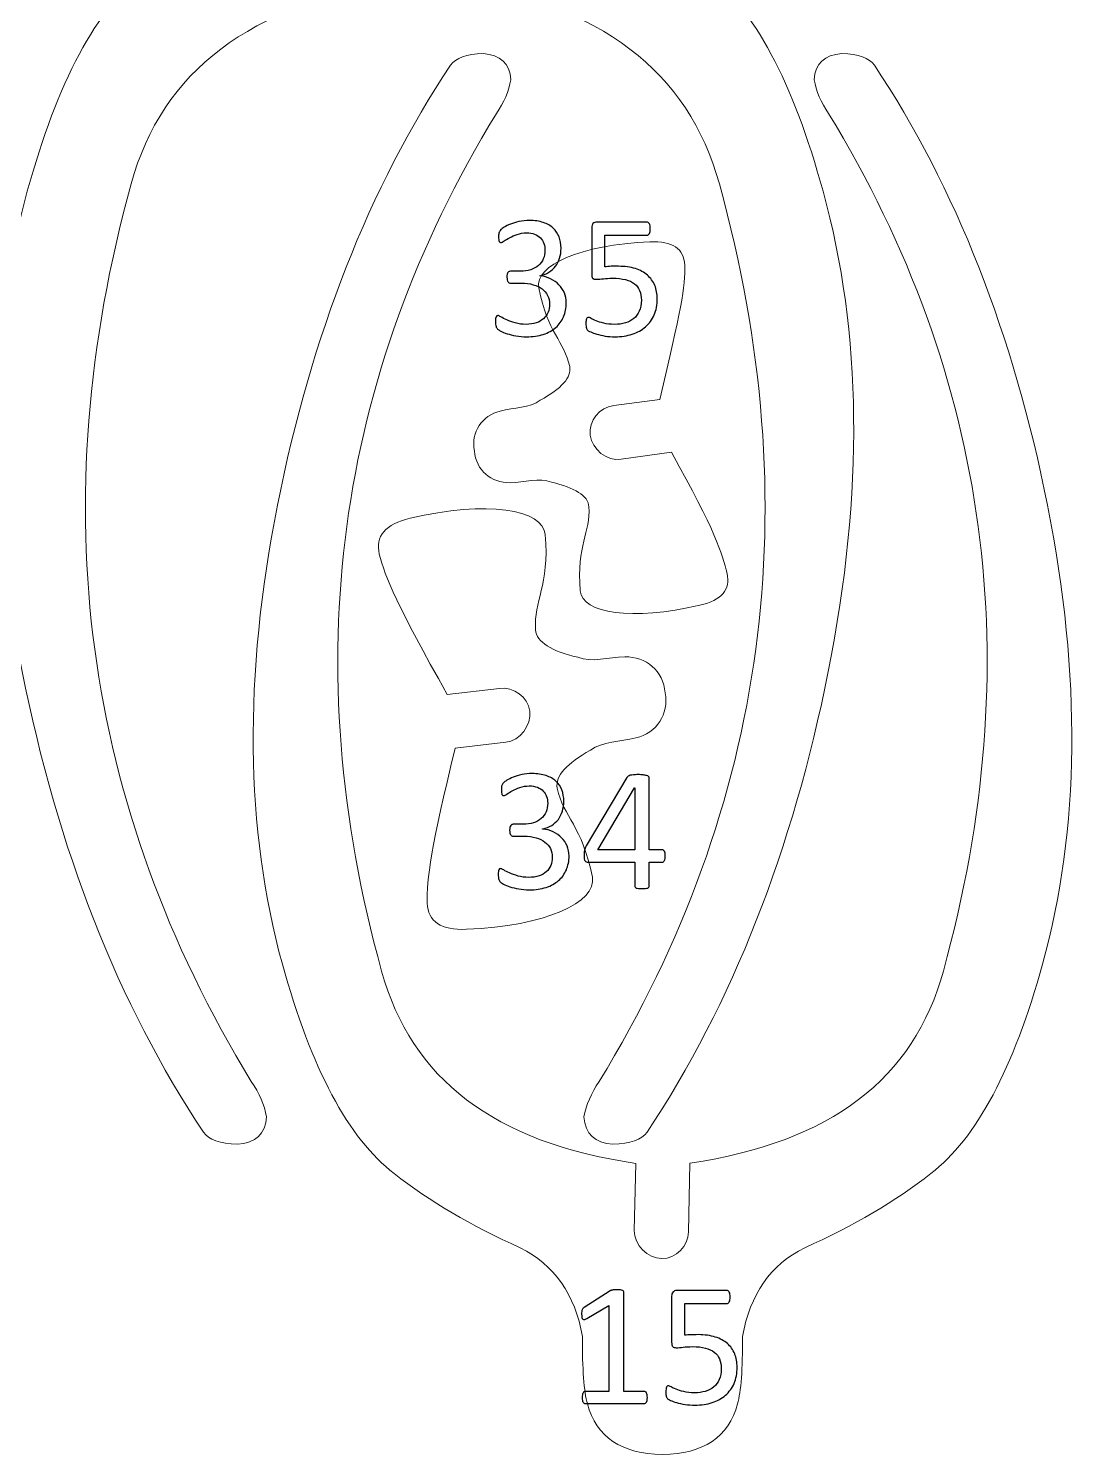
# Model space of a CAD drawing. Header units: inches. Extents: x -2.74 to 3.04, y -4.95 to 0.91.
# Drawn here: x 0.945 to 1.926, y -4.946 to -3.617 of the extents above; entities that cross this region are included whole.
import ezdxf

# ---------------------------------------------------------------- set-up
doc = ezdxf.new("R2010")
doc.units = ezdxf.units.IN
doc.header["$MEASUREMENT"] = 0
doc.layers.add('Layer 1', color=7, linetype='Continuous')

msp = doc.modelspace()

# ---------------------------------------------------------------- linework, layer by layer
at = {"layer": 'Layer 1', "color": 1, "lineweight": 9}
for points, knots in [([(1.1078, -4.6459), (1.0283, -4.526), (0.972, -4.3828), (0.9388, -4.2162), (0.9388, -4.2162), (0.9057, -4.0496), (0.9073, -3.9003), (0.9436, -3.7685), (0.9436, -3.7685), (0.9717, -3.6666), (1.0081, -3.5985), (1.0528, -3.564)], [0, 0, 0, 0, 0.333333, 0.333333, 0.333333, 0.333333, 0.666667, 0.666667, 0.666667, 0.666667, 1, 1, 1, 1]), ([(1.2897, -3.5739), (1.1513, -3.5942), (1.0694, -3.6566), (1.0404, -3.7617), (1.0404, -3.7617), (0.9578, -4.0613), (0.9951, -4.3403), (1.1524, -4.5987)], [0, 0, 0, 0, 0.5, 0.5, 0.5, 0.5, 1, 1, 1, 1]), ([(1.3403, -3.5737), (1.4783, -3.5941), (1.5598, -3.6568), (1.5888, -3.7617), (1.5888, -3.7617), (1.6714, -4.0613), (1.634, -4.3403), (1.4768, -4.5987)], [0, 0, 0, 0, 0.5, 0.5, 0.5, 0.5, 1, 1, 1, 1]), ([(1.5214, -4.6459), (1.6009, -4.526), (1.6572, -4.3828), (1.6904, -4.2162), (1.6904, -4.2162), (1.7235, -4.0496), (1.7219, -3.9003), (1.6855, -3.7685), (1.6855, -3.7685), (1.6575, -3.6666), (1.6211, -3.5985), (1.5764, -3.564)], [0, 0, 0, 0, 0.333333, 0.333333, 0.333333, 0.333333, 0.666667, 0.666667, 0.666667, 0.666667, 1, 1, 1, 1]), ([(1.3382, -3.651), (1.343, -3.6444), (1.3531, -3.6408), (1.3686, -3.6402), (1.3686, -3.6402), (1.3848, -3.6414), (1.3934, -3.6495), (1.3944, -3.6646), (1.3944, -3.6646), (1.3925, -3.6752), (1.388, -3.6857), (1.3809, -3.6961)], [0, 0, 0, 0, 0.333333, 0.333333, 0.333333, 0.333333, 0.666667, 0.666667, 0.666667, 0.666667, 1, 1, 1, 1]), ([(1.7334, -3.651), (1.7286, -3.6444), (1.7185, -3.6408), (1.703, -3.6402), (1.703, -3.6402), (1.6868, -3.6414), (1.6782, -3.6495), (1.6772, -3.6646), (1.6772, -3.6646), (1.6791, -3.6752), (1.6836, -3.6857), (1.6907, -3.6961)], [0, 0, 0, 0, 0.333333, 0.333333, 0.333333, 0.333333, 0.666667, 0.666667, 0.666667, 0.666667, 1, 1, 1, 1]), ([(1.3382, -3.651), (1.2623, -3.7654), (1.2085, -3.9022), (1.1768, -4.0614), (1.1768, -4.0614), (1.1452, -4.2206), (1.1467, -4.3632), (1.1814, -4.4891), (1.1814, -4.4891), (1.2082, -4.5865), (1.243, -4.6516), (1.2857, -4.6845)], [0, 0, 0, 0, 0.333333, 0.333333, 0.333333, 0.333333, 0.666667, 0.666667, 0.666667, 0.666667, 1, 1, 1, 1]), ([(1.7334, -3.651), (1.8093, -3.7654), (1.8631, -3.9022), (1.8948, -4.0614), (1.8948, -4.0614), (1.9264, -4.2206), (1.9249, -4.3632), (1.8902, -4.4891), (1.8902, -4.4891), (1.8633, -4.5865), (1.8286, -4.6516), (1.7859, -4.6845)], [0, 0, 0, 0, 0.333333, 0.333333, 0.333333, 0.333333, 0.666667, 0.666667, 0.666667, 0.666667, 1, 1, 1, 1]), ([(1.5108, -4.6749), (1.3786, -4.6555), (1.3016, -4.596), (1.2739, -4.4956), (1.2739, -4.4956), (1.1949, -4.2094), (1.2306, -3.9429), (1.3809, -3.6961)], [0, 0, 0, 0, 0.5, 0.5, 0.5, 0.5, 1, 1, 1, 1]), ([(1.5614, -4.6747), (1.6932, -4.6552), (1.7701, -4.5959), (1.7977, -4.4956), (1.7977, -4.4956), (1.8766, -4.2094), (1.841, -3.9429), (1.6907, -3.6961)], [0, 0, 0, 0, 0.5, 0.5, 0.5, 0.5, 1, 1, 1, 1]), ([(1.5332, -3.9626), (1.5528, -3.8814), (1.5573, -3.8565), (1.5565, -3.8374), (1.5565, -3.8374), (1.5559, -3.8221), (1.5451, -3.8149), (1.5241, -3.8158), (1.5241, -3.8158), (1.4591, -3.8184), (1.4165, -3.838), (1.4205, -3.8587), (1.4205, -3.8587), (1.4285, -3.901), (1.4444, -3.9082), (1.4493, -3.9321), (1.4493, -3.9321), (1.4514, -3.9421), (1.4413, -3.9527), (1.4219, -3.9634), (1.4219, -3.9634), (1.4121, -3.9708), (1.3974, -3.9702), (1.3845, -3.9735), (1.3845, -3.9735), (1.3674, -3.9779), (1.3571, -3.993), (1.3604, -4.0108)], [0, 0, 0, 0, 0.142857, 0.142857, 0.142857, 0.142857, 0.285714, 0.285714, 0.285714, 0.285714, 0.428571, 0.428571, 0.428571, 0.428571, 0.571429, 0.571429, 0.571429, 0.571429, 0.714286, 0.714286, 0.714286, 0.714286, 0.857143, 0.857143, 0.857143, 0.857143, 1, 1, 1, 1]), ([(1.5332, -3.9626), (1.5332, -3.9626), (1.4904, -3.9684), (1.4904, -3.9684), (1.4904, -3.9684), (1.477, -3.9702), (1.4666, -3.9826), (1.4684, -3.996), (1.4684, -3.996), (1.4701, -4.0094), (1.4839, -4.0203), (1.4973, -4.0185), (1.4973, -4.0185), (1.4973, -4.0185), (1.5442, -4.012), (1.5442, -4.012)], [0, 0, 0, 0, 0.25, 0.25, 0.25, 0.25, 0.5, 0.5, 0.5, 0.5, 0.75, 0.75, 0.75, 0.75, 1, 1, 1, 1]), ([(1.5442, -4.012), (1.585, -4.0849), (1.5916, -4.1064), (1.596, -4.125), (1.596, -4.125), (1.5995, -4.1399), (1.591, -4.1497), (1.5706, -4.1546), (1.5706, -4.1546), (1.5073, -4.1695), (1.461, -4.1621), (1.4592, -4.1411), (1.4592, -4.1411), (1.4556, -4.0982), (1.4689, -4.087), (1.4672, -4.0627), (1.4672, -4.0627), (1.4665, -4.0524), (1.4539, -4.045), (1.4324, -4.0399), (1.4324, -4.0399), (1.421, -4.0355), (1.407, -4.04), (1.3937, -4.0403), (1.3937, -4.0403), (1.376, -4.0407), (1.3621, -4.0288), (1.3604, -4.0108)], [0, 0, 0, 0, 0.142857, 0.142857, 0.142857, 0.142857, 0.285714, 0.285714, 0.285714, 0.285714, 0.428571, 0.428571, 0.428571, 0.428571, 0.571429, 0.571429, 0.571429, 0.571429, 0.714286, 0.714286, 0.714286, 0.714286, 0.857143, 0.857143, 0.857143, 0.857143, 1, 1, 1, 1]), ([(1.3351, -4.2378), (1.2889, -4.1554), (1.2768, -4.128), (1.2718, -4.107), (1.2718, -4.107), (1.2678, -4.0901), (1.2774, -4.079), (1.3005, -4.0735), (1.3005, -4.0735), (1.3721, -4.0566), (1.4245, -4.065), (1.4265, -4.0887), (1.4265, -4.0887), (1.4306, -4.1372), (1.4155, -4.1499), (1.4175, -4.1774), (1.4175, -4.1774), (1.4183, -4.189), (1.4325, -4.1974), (1.4568, -4.2031), (1.4568, -4.2031), (1.4697, -4.2082), (1.4856, -4.2031), (1.5006, -4.2027), (1.5006, -4.2027), (1.5206, -4.2023), (1.5364, -4.2157), (1.5383, -4.2361)], [0, 0, 0, 0, 0.142857, 0.142857, 0.142857, 0.142857, 0.285714, 0.285714, 0.285714, 0.285714, 0.428571, 0.428571, 0.428571, 0.428571, 0.571429, 0.571429, 0.571429, 0.571429, 0.714286, 0.714286, 0.714286, 0.714286, 0.857143, 0.857143, 0.857143, 0.857143, 1, 1, 1, 1]), ([(1.3425, -4.2878), (1.3203, -4.3796), (1.3156, -4.4106), (1.3165, -4.4322), (1.3165, -4.4322), (1.3172, -4.4495), (1.3294, -4.4577), (1.3532, -4.4567), (1.3532, -4.4567), (1.4266, -4.4537), (1.4748, -4.4315), (1.4704, -4.4081), (1.4704, -4.4081), (1.4612, -4.3603), (1.4433, -4.3521), (1.4377, -4.3251), (1.4377, -4.3251), (1.4354, -4.3138), (1.4468, -4.3019), (1.4687, -4.2897), (1.4687, -4.2897), (1.4798, -4.2814), (1.4964, -4.282), (1.511, -4.2783), (1.511, -4.2783), (1.5304, -4.2734), (1.542, -4.2562), (1.5383, -4.2361)], [0, 0, 0, 0, 0.142857, 0.142857, 0.142857, 0.142857, 0.285714, 0.285714, 0.285714, 0.285714, 0.428571, 0.428571, 0.428571, 0.428571, 0.571429, 0.571429, 0.571429, 0.571429, 0.714286, 0.714286, 0.714286, 0.714286, 0.857143, 0.857143, 0.857143, 0.857143, 1, 1, 1, 1]), ([(1.3351, -4.2378), (1.3351, -4.2378), (1.3838, -4.2321), (1.3838, -4.2321), (1.3838, -4.2321), (1.3971, -4.2305), (1.4104, -4.24), (1.412, -4.2533), (1.412, -4.2533), (1.4136, -4.2667), (1.403, -4.2807), (1.3896, -4.2823), (1.3896, -4.2823), (1.3896, -4.2823), (1.3425, -4.2878), (1.3425, -4.2878)], [0, 0, 0, 0, 0.25, 0.25, 0.25, 0.25, 0.5, 0.5, 0.5, 0.5, 0.75, 0.75, 0.75, 0.75, 1, 1, 1, 1]), ([(1.1078, -4.6459), (1.1127, -4.6527), (1.1233, -4.6565), (1.1396, -4.6571), (1.1396, -4.6571), (1.1565, -4.6559), (1.1656, -4.6474), (1.1666, -4.6316), (1.1666, -4.6316), (1.1646, -4.6204), (1.1599, -4.6095), (1.1524, -4.5987)], [0, 0, 0, 0, 0.333333, 0.333333, 0.333333, 0.333333, 0.666667, 0.666667, 0.666667, 0.666667, 1, 1, 1, 1]), ([(1.5214, -4.6459), (1.5164, -4.6527), (1.5058, -4.6565), (1.4896, -4.6571), (1.4896, -4.6571), (1.4726, -4.6559), (1.4636, -4.6474), (1.4626, -4.6316), (1.4626, -4.6316), (1.4646, -4.6204), (1.4693, -4.6095), (1.4768, -4.5987)], [0, 0, 0, 0, 0.333333, 0.333333, 0.333333, 0.333333, 0.666667, 0.666667, 0.666667, 0.666667, 1, 1, 1, 1]), ([(1.5614, -4.6747), (1.5614, -4.6747), (1.56, -4.7386), (1.56, -4.7386), (1.56, -4.7386), (1.5598, -4.7521), (1.5486, -4.7639), (1.5351, -4.7637), (1.5351, -4.7637), (1.5217, -4.7635), (1.5093, -4.751), (1.5095, -4.7375), (1.5095, -4.7375), (1.5095, -4.7375), (1.5108, -4.6749), (1.5108, -4.6749)], [0, 0, 0, 0, 0.25, 0.25, 0.25, 0.25, 0.5, 0.5, 0.5, 0.5, 0.75, 0.75, 0.75, 0.75, 1, 1, 1, 1]), ([(1.2857, -4.6845), (1.3185, -4.7102), (1.3576, -4.7332), (1.4031, -4.7536), (1.4031, -4.7536), (1.435, -4.7694), (1.4543, -4.797), (1.4611, -4.8364)], [0, 0, 0, 0, 0.5, 0.5, 0.5, 0.5, 1, 1, 1, 1]), ([(1.7859, -4.6845), (1.7531, -4.7102), (1.714, -4.7332), (1.6684, -4.7536), (1.6684, -4.7536), (1.6366, -4.7694), (1.6173, -4.797), (1.6105, -4.8364)], [0, 0, 0, 0, 0.5, 0.5, 0.5, 0.5, 1, 1, 1, 1]), ([(1.4611, -4.8364), (1.461, -4.8668), (1.4626, -4.8878), (1.4658, -4.8992), (1.4658, -4.8992), (1.4743, -4.9301), (1.4975, -4.9458), (1.5358, -4.9463)], [0, 0, 0, 0, 0.5, 0.5, 0.5, 0.5, 1, 1, 1, 1]), ([(1.6105, -4.8364), (1.6105, -4.8668), (1.609, -4.8878), (1.6058, -4.8992), (1.6058, -4.8992), (1.5973, -4.9301), (1.5741, -4.9458), (1.5358, -4.9463)], [0, 0, 0, 0, 0.5, 0.5, 0.5, 0.5, 1, 1, 1, 1])]:
    msp.add_open_spline(points, degree=3, knots=knots, dxfattribs=at)
at = {"layer": 'Layer 1'}
for points, knots in [([(1.4461, -3.8726), (1.4461, -3.8774), (1.4452, -3.8818), (1.4436, -3.8856), (1.4436, -3.8856), (1.4419, -3.8895), (1.4395, -3.8929), (1.4363, -3.8956), (1.4363, -3.8956), (1.4332, -3.8984), (1.4293, -3.9005), (1.4247, -3.902), (1.4247, -3.902), (1.4201, -3.9035), (1.4149, -3.9043), (1.4091, -3.9043), (1.4091, -3.9043), (1.4055, -3.9043), (1.4022, -3.9039), (1.3992, -3.9034), (1.3992, -3.9034), (1.3961, -3.9028), (1.3934, -3.9021), (1.391, -3.9014), (1.391, -3.9014), (1.3886, -3.9006), (1.3866, -3.8998), (1.385, -3.8989), (1.385, -3.8989), (1.3835, -3.8981), (1.3825, -3.8975), (1.3821, -3.8971), (1.3821, -3.8971), (1.3817, -3.8967), (1.3814, -3.8963), (1.3812, -3.8959), (1.3812, -3.8959), (1.3809, -3.8956), (1.3807, -3.8951), (1.3806, -3.8946), (1.3806, -3.8946), (1.3804, -3.894), (1.3803, -3.8934), (1.3802, -3.8926), (1.3802, -3.8926), (1.3801, -3.8918), (1.3801, -3.8908), (1.3801, -3.8897), (1.3801, -3.8897), (1.3801, -3.8877), (1.3803, -3.8864), (1.3807, -3.8856), (1.3807, -3.8856), (1.381, -3.8848), (1.3816, -3.8845), (1.3823, -3.8845), (1.3823, -3.8845), (1.3828, -3.8845), (1.3837, -3.8849), (1.3852, -3.8858), (1.3852, -3.8858), (1.3866, -3.8866), (1.3885, -3.8876), (1.3907, -3.8886), (1.3907, -3.8886), (1.393, -3.8896), (1.3956, -3.8905), (1.3986, -3.8914), (1.3986, -3.8914), (1.4016, -3.8923), (1.405, -3.8927), (1.4087, -3.8927), (1.4087, -3.8927), (1.4122, -3.8927), (1.4154, -3.8922), (1.4181, -3.8913), (1.4181, -3.8913), (1.4208, -3.8904), (1.4231, -3.8891), (1.4249, -3.8874), (1.4249, -3.8874), (1.4268, -3.8857), (1.4282, -3.8837), (1.4291, -3.8814), (1.4291, -3.8814), (1.43, -3.8791), (1.4305, -3.8766), (1.4305, -3.8739), (1.4305, -3.8739), (1.4305, -3.8709), (1.4299, -3.8682), (1.4287, -3.8658), (1.4287, -3.8658), (1.4275, -3.8634), (1.4259, -3.8614), (1.4236, -3.8596), (1.4236, -3.8596), (1.4214, -3.8579), (1.4186, -3.8566), (1.4153, -3.8557), (1.4153, -3.8557), (1.412, -3.8547), (1.4083, -3.8543), (1.4041, -3.8543), (1.4041, -3.8543), (1.4041, -3.8543), (1.3941, -3.8543), (1.3941, -3.8543), (1.3941, -3.8543), (1.3937, -3.8543), (1.3932, -3.8542), (1.3928, -3.854), (1.3928, -3.854), (1.3924, -3.8538), (1.3921, -3.8535), (1.3918, -3.8531), (1.3918, -3.8531), (1.3915, -3.8526), (1.3912, -3.8521), (1.391, -3.8513), (1.391, -3.8513), (1.3909, -3.8506), (1.3908, -3.8497), (1.3908, -3.8486), (1.3908, -3.8486), (1.3908, -3.8476), (1.3908, -3.8467), (1.391, -3.846), (1.391, -3.846), (1.3912, -3.8453), (1.3914, -3.8448), (1.3917, -3.8444), (1.3917, -3.8444), (1.392, -3.844), (1.3923, -3.8437), (1.3927, -3.8435), (1.3927, -3.8435), (1.3931, -3.8433), (1.3935, -3.8432), (1.394, -3.8432), (1.394, -3.8432), (1.394, -3.8432), (1.4032, -3.8432), (1.4032, -3.8432), (1.4032, -3.8432), (1.4068, -3.8432), (1.41, -3.8428), (1.4129, -3.8418), (1.4129, -3.8418), (1.4157, -3.8409), (1.4181, -3.8396), (1.4201, -3.8378), (1.4201, -3.8378), (1.4221, -3.8361), (1.4236, -3.834), (1.4247, -3.8316), (1.4247, -3.8316), (1.4257, -3.8292), (1.4262, -3.8265), (1.4262, -3.8235), (1.4262, -3.8235), (1.4262, -3.8213), (1.4259, -3.8193), (1.4252, -3.8173), (1.4252, -3.8173), (1.4245, -3.8153), (1.4234, -3.8136), (1.422, -3.8121), (1.422, -3.8121), (1.4206, -3.8107), (1.4188, -3.8095), (1.4166, -3.8087), (1.4166, -3.8087), (1.4144, -3.8078), (1.4119, -3.8074), (1.409, -3.8074), (1.409, -3.8074), (1.4059, -3.8074), (1.403, -3.8079), (1.4003, -3.8088), (1.4003, -3.8088), (1.3977, -3.8098), (1.3954, -3.8108), (1.3933, -3.8119), (1.3933, -3.8119), (1.3912, -3.813), (1.3895, -3.814), (1.3882, -3.8149), (1.3882, -3.8149), (1.3868, -3.8159), (1.3859, -3.8164), (1.3853, -3.8164), (1.3853, -3.8164), (1.3849, -3.8164), (1.3846, -3.8163), (1.3843, -3.8161), (1.3843, -3.8161), (1.384, -3.816), (1.3837, -3.8158), (1.3835, -3.8153), (1.3835, -3.8153), (1.3834, -3.8149), (1.3832, -3.8144), (1.3832, -3.8136), (1.3832, -3.8136), (1.3831, -3.8129), (1.383, -3.8119), (1.383, -3.8107), (1.383, -3.8107), (1.383, -3.8099), (1.383, -3.8092), (1.3831, -3.8086), (1.3831, -3.8086), (1.3832, -3.8079), (1.3833, -3.8074), (1.3834, -3.8069), (1.3834, -3.8069), (1.3836, -3.8065), (1.3838, -3.8061), (1.384, -3.8057), (1.384, -3.8057), (1.3842, -3.8053), (1.3846, -3.8049), (1.3851, -3.8043), (1.3851, -3.8043), (1.3856, -3.8038), (1.3867, -3.8031), (1.3882, -3.8021), (1.3882, -3.8021), (1.3898, -3.8011), (1.3917, -3.8002), (1.394, -3.7992), (1.394, -3.7992), (1.3964, -3.7983), (1.399, -3.7975), (1.402, -3.7968), (1.402, -3.7968), (1.405, -3.7962), (1.4083, -3.7958), (1.4117, -3.7958), (1.4117, -3.7958), (1.4166, -3.7958), (1.4209, -3.7965), (1.4246, -3.7977), (1.4246, -3.7977), (1.4283, -3.799), (1.4314, -3.8007), (1.4339, -3.803), (1.4339, -3.803), (1.4363, -3.8053), (1.4382, -3.808), (1.4394, -3.8112), (1.4394, -3.8112), (1.4406, -3.8144), (1.4412, -3.8179), (1.4412, -3.8217), (1.4412, -3.8217), (1.4412, -3.825), (1.4408, -3.8281), (1.4399, -3.8309), (1.4399, -3.8309), (1.439, -3.8338), (1.4378, -3.8363), (1.4361, -3.8385), (1.4361, -3.8385), (1.4344, -3.8407), (1.4324, -3.8426), (1.4299, -3.8441), (1.4299, -3.8441), (1.4275, -3.8457), (1.4246, -3.8468), (1.4214, -3.8474), (1.4214, -3.8474), (1.4214, -3.8474), (1.4214, -3.8475), (1.4214, -3.8475), (1.4214, -3.8475), (1.4251, -3.8479), (1.4284, -3.8488), (1.4314, -3.8503), (1.4314, -3.8503), (1.4344, -3.8517), (1.437, -3.8535), (1.4392, -3.8557), (1.4392, -3.8557), (1.4414, -3.8578), (1.443, -3.8604), (1.4443, -3.8633), (1.4443, -3.8633), (1.4455, -3.8662), (1.4461, -3.8693), (1.4461, -3.8726)], [0, 0, 0, 0, 0.013699, 0.013699, 0.013699, 0.013699, 0.027397, 0.027397, 0.027397, 0.027397, 0.041096, 0.041096, 0.041096, 0.041096, 0.054795, 0.054795, 0.054795, 0.054795, 0.068493, 0.068493, 0.068493, 0.068493, 0.082192, 0.082192, 0.082192, 0.082192, 0.09589, 0.09589, 0.09589, 0.09589, 0.109589, 0.109589, 0.109589, 0.109589, 0.123288, 0.123288, 0.123288, 0.123288, 0.136986, 0.136986, 0.136986, 0.136986, 0.150685, 0.150685, 0.150685, 0.150685, 0.164384, 0.164384, 0.164384, 0.164384, 0.178082, 0.178082, 0.178082, 0.178082, 0.191781, 0.191781, 0.191781, 0.191781, 0.205479, 0.205479, 0.205479, 0.205479, 0.219178, 0.219178, 0.219178, 0.219178, 0.232877, 0.232877, 0.232877, 0.232877, 0.246575, 0.246575, 0.246575, 0.246575, 0.260274, 0.260274, 0.260274, 0.260274, 0.273973, 0.273973, 0.273973, 0.273973, 0.287671, 0.287671, 0.287671, 0.287671, 0.30137, 0.30137, 0.30137, 0.30137, 0.315068, 0.315068, 0.315068, 0.315068, 0.328767, 0.328767, 0.328767, 0.328767, 0.342466, 0.342466, 0.342466, 0.342466, 0.356164, 0.356164, 0.356164, 0.356164, 0.369863, 0.369863, 0.369863, 0.369863, 0.383562, 0.383562, 0.383562, 0.383562, 0.39726, 0.39726, 0.39726, 0.39726, 0.410959, 0.410959, 0.410959, 0.410959, 0.424658, 0.424658, 0.424658, 0.424658, 0.438356, 0.438356, 0.438356, 0.438356, 0.452055, 0.452055, 0.452055, 0.452055, 0.465753, 0.465753, 0.465753, 0.465753, 0.479452, 0.479452, 0.479452, 0.479452, 0.493151, 0.493151, 0.493151, 0.493151, 0.506849, 0.506849, 0.506849, 0.506849, 0.520548, 0.520548, 0.520548, 0.520548, 0.534247, 0.534247, 0.534247, 0.534247, 0.547945, 0.547945, 0.547945, 0.547945, 0.561644, 0.561644, 0.561644, 0.561644, 0.575342, 0.575342, 0.575342, 0.575342, 0.589041, 0.589041, 0.589041, 0.589041, 0.60274, 0.60274, 0.60274, 0.60274, 0.616438, 0.616438, 0.616438, 0.616438, 0.630137, 0.630137, 0.630137, 0.630137, 0.643836, 0.643836, 0.643836, 0.643836, 0.657534, 0.657534, 0.657534, 0.657534, 0.671233, 0.671233, 0.671233, 0.671233, 0.684932, 0.684932, 0.684932, 0.684932, 0.69863, 0.69863, 0.69863, 0.69863, 0.712329, 0.712329, 0.712329, 0.712329, 0.726027, 0.726027, 0.726027, 0.726027, 0.739726, 0.739726, 0.739726, 0.739726, 0.753425, 0.753425, 0.753425, 0.753425, 0.767123, 0.767123, 0.767123, 0.767123, 0.780822, 0.780822, 0.780822, 0.780822, 0.794521, 0.794521, 0.794521, 0.794521, 0.808219, 0.808219, 0.808219, 0.808219, 0.821918, 0.821918, 0.821918, 0.821918, 0.835616, 0.835616, 0.835616, 0.835616, 0.849315, 0.849315, 0.849315, 0.849315, 0.863014, 0.863014, 0.863014, 0.863014, 0.876712, 0.876712, 0.876712, 0.876712, 0.890411, 0.890411, 0.890411, 0.890411, 0.90411, 0.90411, 0.90411, 0.90411, 0.917808, 0.917808, 0.917808, 0.917808, 0.931507, 0.931507, 0.931507, 0.931507, 0.945205, 0.945205, 0.945205, 0.945205, 0.958904, 0.958904, 0.958904, 0.958904, 0.972603, 0.972603, 0.972603, 0.972603, 0.986301, 0.986301, 0.986301, 0.986301, 1, 1, 1, 1]), ([(1.5309, -3.8688), (1.5309, -3.8745), (1.5299, -3.8795), (1.528, -3.8839), (1.528, -3.8839), (1.5262, -3.8883), (1.5235, -3.892), (1.52, -3.895), (1.52, -3.895), (1.5165, -3.898), (1.5124, -3.9003), (1.5076, -3.9019), (1.5076, -3.9019), (1.5028, -3.9034), (1.4974, -3.9043), (1.4916, -3.9043), (1.4916, -3.9043), (1.4883, -3.9043), (1.4852, -3.904), (1.4823, -3.9036), (1.4823, -3.9036), (1.4794, -3.9031), (1.4768, -3.9025), (1.4745, -3.9018), (1.4745, -3.9018), (1.4722, -3.9012), (1.4704, -3.9005), (1.4689, -3.8998), (1.4689, -3.8998), (1.4674, -3.8992), (1.4665, -3.8987), (1.4661, -3.8983), (1.4661, -3.8983), (1.4657, -3.8979), (1.4654, -3.8976), (1.4652, -3.8973), (1.4652, -3.8973), (1.465, -3.8969), (1.4649, -3.8965), (1.4648, -3.8961), (1.4648, -3.8961), (1.4646, -3.8956), (1.4645, -3.895), (1.4645, -3.8943), (1.4645, -3.8943), (1.4644, -3.8936), (1.4644, -3.8928), (1.4644, -3.8918), (1.4644, -3.8918), (1.4644, -3.8909), (1.4644, -3.89), (1.4645, -3.8893), (1.4645, -3.8893), (1.4646, -3.8886), (1.4648, -3.888), (1.465, -3.8875), (1.465, -3.8875), (1.4652, -3.8871), (1.4654, -3.8867), (1.4657, -3.8865), (1.4657, -3.8865), (1.466, -3.8863), (1.4664, -3.8862), (1.4668, -3.8862), (1.4668, -3.8862), (1.4673, -3.8862), (1.4682, -3.8865), (1.4693, -3.8872), (1.4693, -3.8872), (1.4704, -3.8879), (1.472, -3.8886), (1.4739, -3.8894), (1.4739, -3.8894), (1.4758, -3.8902), (1.4782, -3.8909), (1.481, -3.8916), (1.481, -3.8916), (1.4839, -3.8923), (1.4873, -3.8927), (1.4912, -3.8927), (1.4912, -3.8927), (1.4948, -3.8927), (1.4982, -3.8923), (1.5012, -3.8914), (1.5012, -3.8914), (1.5042, -3.8905), (1.5069, -3.8892), (1.509, -3.8873), (1.509, -3.8873), (1.5112, -3.8855), (1.513, -3.8831), (1.5142, -3.8804), (1.5142, -3.8804), (1.5155, -3.8776), (1.5161, -3.8742), (1.5161, -3.8701), (1.5161, -3.8701), (1.5161, -3.8668), (1.5155, -3.8638), (1.5145, -3.8612), (1.5145, -3.8612), (1.5134, -3.8587), (1.5118, -3.8565), (1.5096, -3.8548), (1.5096, -3.8548), (1.5074, -3.8531), (1.5046, -3.8518), (1.5013, -3.851), (1.5013, -3.851), (1.4979, -3.8501), (1.4939, -3.8497), (1.4892, -3.8497), (1.4892, -3.8497), (1.4859, -3.8497), (1.4831, -3.8499), (1.4807, -3.8502), (1.4807, -3.8502), (1.4783, -3.8505), (1.4761, -3.8507), (1.474, -3.8507), (1.474, -3.8507), (1.4725, -3.8507), (1.4714, -3.8503), (1.4707, -3.8496), (1.4707, -3.8496), (1.4701, -3.8489), (1.4698, -3.8476), (1.4698, -3.8456), (1.4698, -3.8456), (1.4698, -3.8456), (1.4698, -3.8027), (1.4698, -3.8027), (1.4698, -3.8027), (1.4698, -3.8009), (1.4702, -3.7996), (1.471, -3.7987), (1.471, -3.7987), (1.4719, -3.7978), (1.4731, -3.7974), (1.4747, -3.7974), (1.4747, -3.7974), (1.4747, -3.7974), (1.5213, -3.7974), (1.5213, -3.7974), (1.5213, -3.7974), (1.5217, -3.7974), (1.5222, -3.7975), (1.5225, -3.7978), (1.5225, -3.7978), (1.523, -3.798), (1.5233, -3.7984), (1.5236, -3.7989), (1.5236, -3.7989), (1.5239, -3.7993), (1.524, -3.8), (1.5242, -3.8007), (1.5242, -3.8007), (1.5243, -3.8015), (1.5244, -3.8024), (1.5244, -3.8034), (1.5244, -3.8034), (1.5244, -3.8054), (1.5241, -3.8069), (1.5236, -3.808), (1.5236, -3.808), (1.523, -3.8091), (1.5223, -3.8096), (1.5213, -3.8096), (1.5213, -3.8096), (1.5213, -3.8096), (1.482, -3.8096), (1.482, -3.8096), (1.482, -3.8096), (1.482, -3.8096), (1.482, -3.8391), (1.482, -3.8391), (1.482, -3.8391), (1.4839, -3.8389), (1.4858, -3.8387), (1.4878, -3.8386), (1.4878, -3.8386), (1.4898, -3.8386), (1.4921, -3.8386), (1.4947, -3.8386), (1.4947, -3.8386), (1.5007, -3.8386), (1.506, -3.8393), (1.5105, -3.8407), (1.5105, -3.8407), (1.515, -3.8422), (1.5187, -3.8442), (1.5217, -3.8468), (1.5217, -3.8468), (1.5247, -3.8494), (1.527, -3.8526), (1.5286, -3.8564), (1.5286, -3.8564), (1.5301, -3.8601), (1.5309, -3.8643), (1.5309, -3.8688)], [0, 0, 0, 0, 0.02, 0.02, 0.02, 0.02, 0.04, 0.04, 0.04, 0.04, 0.06, 0.06, 0.06, 0.06, 0.08, 0.08, 0.08, 0.08, 0.1, 0.1, 0.1, 0.1, 0.12, 0.12, 0.12, 0.12, 0.14, 0.14, 0.14, 0.14, 0.16, 0.16, 0.16, 0.16, 0.18, 0.18, 0.18, 0.18, 0.2, 0.2, 0.2, 0.2, 0.22, 0.22, 0.22, 0.22, 0.24, 0.24, 0.24, 0.24, 0.26, 0.26, 0.26, 0.26, 0.28, 0.28, 0.28, 0.28, 0.3, 0.3, 0.3, 0.3, 0.32, 0.32, 0.32, 0.32, 0.34, 0.34, 0.34, 0.34, 0.36, 0.36, 0.36, 0.36, 0.38, 0.38, 0.38, 0.38, 0.4, 0.4, 0.4, 0.4, 0.42, 0.42, 0.42, 0.42, 0.44, 0.44, 0.44, 0.44, 0.46, 0.46, 0.46, 0.46, 0.48, 0.48, 0.48, 0.48, 0.5, 0.5, 0.5, 0.5, 0.52, 0.52, 0.52, 0.52, 0.54, 0.54, 0.54, 0.54, 0.56, 0.56, 0.56, 0.56, 0.58, 0.58, 0.58, 0.58, 0.6, 0.6, 0.6, 0.6, 0.62, 0.62, 0.62, 0.62, 0.64, 0.64, 0.64, 0.64, 0.66, 0.66, 0.66, 0.66, 0.68, 0.68, 0.68, 0.68, 0.7, 0.7, 0.7, 0.7, 0.72, 0.72, 0.72, 0.72, 0.74, 0.74, 0.74, 0.74, 0.76, 0.76, 0.76, 0.76, 0.78, 0.78, 0.78, 0.78, 0.8, 0.8, 0.8, 0.8, 0.82, 0.82, 0.82, 0.82, 0.84, 0.84, 0.84, 0.84, 0.86, 0.86, 0.86, 0.86, 0.88, 0.88, 0.88, 0.88, 0.9, 0.9, 0.9, 0.9, 0.92, 0.92, 0.92, 0.92, 0.94, 0.94, 0.94, 0.94, 0.96, 0.96, 0.96, 0.96, 0.98, 0.98, 0.98, 0.98, 1, 1, 1, 1]), ([(1.4487, -4.3882), (1.4487, -4.3931), (1.4478, -4.3974), (1.4462, -4.4013), (1.4462, -4.4013), (1.4445, -4.4052), (1.442, -4.4085), (1.4389, -4.4113), (1.4389, -4.4113), (1.4358, -4.414), (1.4319, -4.4161), (1.4273, -4.4176), (1.4273, -4.4176), (1.4227, -4.4191), (1.4175, -4.4199), (1.4117, -4.4199), (1.4117, -4.4199), (1.4081, -4.4199), (1.4048, -4.4196), (1.4018, -4.419), (1.4018, -4.419), (1.3987, -4.4184), (1.396, -4.4178), (1.3936, -4.417), (1.3936, -4.417), (1.3912, -4.4162), (1.3892, -4.4154), (1.3876, -4.4146), (1.3876, -4.4146), (1.3861, -4.4137), (1.3851, -4.4131), (1.3847, -4.4127), (1.3847, -4.4127), (1.3843, -4.4123), (1.384, -4.412), (1.3837, -4.4116), (1.3837, -4.4116), (1.3835, -4.4112), (1.3833, -4.4108), (1.3832, -4.4102), (1.3832, -4.4102), (1.383, -4.4096), (1.3829, -4.409), (1.3828, -4.4082), (1.3828, -4.4082), (1.3827, -4.4074), (1.3827, -4.4064), (1.3827, -4.4053), (1.3827, -4.4053), (1.3827, -4.4034), (1.3829, -4.402), (1.3832, -4.4013), (1.3832, -4.4013), (1.3836, -4.4005), (1.3842, -4.4001), (1.3849, -4.4001), (1.3849, -4.4001), (1.3853, -4.4001), (1.3863, -4.4005), (1.3878, -4.4014), (1.3878, -4.4014), (1.3892, -4.4023), (1.391, -4.4032), (1.3933, -4.4042), (1.3933, -4.4042), (1.3955, -4.4052), (1.3982, -4.4062), (1.4012, -4.407), (1.4012, -4.407), (1.4042, -4.4079), (1.4075, -4.4083), (1.4112, -4.4083), (1.4112, -4.4083), (1.4148, -4.4083), (1.418, -4.4079), (1.4207, -4.4069), (1.4207, -4.4069), (1.4234, -4.406), (1.4257, -4.4047), (1.4275, -4.403), (1.4275, -4.403), (1.4293, -4.4014), (1.4307, -4.3994), (1.4317, -4.3971), (1.4317, -4.3971), (1.4326, -4.3948), (1.433, -4.3923), (1.433, -4.3895), (1.433, -4.3895), (1.433, -4.3865), (1.4325, -4.3839), (1.4313, -4.3815), (1.4313, -4.3815), (1.4301, -4.3791), (1.4284, -4.377), (1.4262, -4.3753), (1.4262, -4.3753), (1.4239, -4.3736), (1.4212, -4.3722), (1.4179, -4.3713), (1.4179, -4.3713), (1.4146, -4.3704), (1.4108, -4.3699), (1.4067, -4.3699), (1.4067, -4.3699), (1.4067, -4.3699), (1.3967, -4.3699), (1.3967, -4.3699), (1.3967, -4.3699), (1.3962, -4.3699), (1.3958, -4.3698), (1.3954, -4.3696), (1.3954, -4.3696), (1.395, -4.3694), (1.3947, -4.3691), (1.3943, -4.3687), (1.3943, -4.3687), (1.394, -4.3683), (1.3938, -4.3677), (1.3936, -4.367), (1.3936, -4.367), (1.3934, -4.3663), (1.3933, -4.3654), (1.3933, -4.3642), (1.3933, -4.3642), (1.3933, -4.3632), (1.3934, -4.3623), (1.3936, -4.3616), (1.3936, -4.3616), (1.3937, -4.361), (1.394, -4.3604), (1.3943, -4.36), (1.3943, -4.36), (1.3946, -4.3596), (1.3949, -4.3593), (1.3953, -4.3591), (1.3953, -4.3591), (1.3957, -4.3589), (1.3961, -4.3588), (1.3966, -4.3588), (1.3966, -4.3588), (1.3966, -4.3588), (1.4058, -4.3588), (1.4058, -4.3588), (1.4058, -4.3588), (1.4094, -4.3588), (1.4126, -4.3584), (1.4154, -4.3575), (1.4154, -4.3575), (1.4183, -4.3565), (1.4207, -4.3552), (1.4227, -4.3535), (1.4227, -4.3535), (1.4247, -4.3518), (1.4262, -4.3497), (1.4272, -4.3473), (1.4272, -4.3473), (1.4283, -4.3448), (1.4288, -4.3421), (1.4288, -4.3391), (1.4288, -4.3391), (1.4288, -4.337), (1.4285, -4.3349), (1.4278, -4.3329), (1.4278, -4.3329), (1.427, -4.3309), (1.426, -4.3292), (1.4246, -4.3278), (1.4246, -4.3278), (1.4232, -4.3263), (1.4214, -4.3251), (1.4192, -4.3243), (1.4192, -4.3243), (1.417, -4.3234), (1.4144, -4.323), (1.4116, -4.323), (1.4116, -4.323), (1.4084, -4.323), (1.4055, -4.3235), (1.4029, -4.3245), (1.4029, -4.3245), (1.4003, -4.3254), (1.3979, -4.3264), (1.3958, -4.3275), (1.3958, -4.3275), (1.3938, -4.3286), (1.3921, -4.3296), (1.3907, -4.3306), (1.3907, -4.3306), (1.3894, -4.3315), (1.3884, -4.332), (1.3879, -4.332), (1.3879, -4.332), (1.3875, -4.332), (1.3872, -4.3319), (1.3869, -4.3318), (1.3869, -4.3318), (1.3866, -4.3316), (1.3863, -4.3314), (1.3861, -4.331), (1.3861, -4.331), (1.3859, -4.3306), (1.3858, -4.33), (1.3857, -4.3293), (1.3857, -4.3293), (1.3857, -4.3285), (1.3856, -4.3276), (1.3856, -4.3264), (1.3856, -4.3264), (1.3856, -4.3256), (1.3856, -4.3248), (1.3857, -4.3242), (1.3857, -4.3242), (1.3857, -4.3236), (1.3858, -4.3231), (1.386, -4.3226), (1.386, -4.3226), (1.3862, -4.3221), (1.3864, -4.3217), (1.3866, -4.3213), (1.3866, -4.3213), (1.3868, -4.3209), (1.3872, -4.3205), (1.3877, -4.32), (1.3877, -4.32), (1.3882, -4.3195), (1.3892, -4.3187), (1.3908, -4.3178), (1.3908, -4.3178), (1.3924, -4.3168), (1.3943, -4.3158), (1.3966, -4.3149), (1.3966, -4.3149), (1.3989, -4.3139), (1.4016, -4.3131), (1.4046, -4.3124), (1.4046, -4.3124), (1.4076, -4.3118), (1.4108, -4.3115), (1.4143, -4.3115), (1.4143, -4.3115), (1.4192, -4.3115), (1.4235, -4.3121), (1.4272, -4.3134), (1.4272, -4.3134), (1.4309, -4.3146), (1.434, -4.3164), (1.4364, -4.3186), (1.4364, -4.3186), (1.4389, -4.3209), (1.4407, -4.3236), (1.442, -4.3268), (1.442, -4.3268), (1.4432, -4.33), (1.4438, -4.3335), (1.4438, -4.3374), (1.4438, -4.3374), (1.4438, -4.3407), (1.4433, -4.3438), (1.4425, -4.3466), (1.4425, -4.3466), (1.4416, -4.3494), (1.4403, -4.352), (1.4387, -4.3542), (1.4387, -4.3542), (1.437, -4.3564), (1.4349, -4.3582), (1.4325, -4.3598), (1.4325, -4.3598), (1.43, -4.3613), (1.4272, -4.3624), (1.424, -4.363), (1.424, -4.363), (1.424, -4.363), (1.424, -4.3632), (1.424, -4.3632), (1.424, -4.3632), (1.4277, -4.3635), (1.431, -4.3644), (1.434, -4.3659), (1.434, -4.3659), (1.437, -4.3673), (1.4396, -4.3691), (1.4418, -4.3713), (1.4418, -4.3713), (1.4439, -4.3735), (1.4456, -4.376), (1.4468, -4.3789), (1.4468, -4.3789), (1.4481, -4.3818), (1.4487, -4.3849), (1.4487, -4.3882)], [0, 0, 0, 0, 0.013699, 0.013699, 0.013699, 0.013699, 0.027397, 0.027397, 0.027397, 0.027397, 0.041096, 0.041096, 0.041096, 0.041096, 0.054795, 0.054795, 0.054795, 0.054795, 0.068493, 0.068493, 0.068493, 0.068493, 0.082192, 0.082192, 0.082192, 0.082192, 0.09589, 0.09589, 0.09589, 0.09589, 0.109589, 0.109589, 0.109589, 0.109589, 0.123288, 0.123288, 0.123288, 0.123288, 0.136986, 0.136986, 0.136986, 0.136986, 0.150685, 0.150685, 0.150685, 0.150685, 0.164384, 0.164384, 0.164384, 0.164384, 0.178082, 0.178082, 0.178082, 0.178082, 0.191781, 0.191781, 0.191781, 0.191781, 0.205479, 0.205479, 0.205479, 0.205479, 0.219178, 0.219178, 0.219178, 0.219178, 0.232877, 0.232877, 0.232877, 0.232877, 0.246575, 0.246575, 0.246575, 0.246575, 0.260274, 0.260274, 0.260274, 0.260274, 0.273973, 0.273973, 0.273973, 0.273973, 0.287671, 0.287671, 0.287671, 0.287671, 0.30137, 0.30137, 0.30137, 0.30137, 0.315068, 0.315068, 0.315068, 0.315068, 0.328767, 0.328767, 0.328767, 0.328767, 0.342466, 0.342466, 0.342466, 0.342466, 0.356164, 0.356164, 0.356164, 0.356164, 0.369863, 0.369863, 0.369863, 0.369863, 0.383562, 0.383562, 0.383562, 0.383562, 0.39726, 0.39726, 0.39726, 0.39726, 0.410959, 0.410959, 0.410959, 0.410959, 0.424658, 0.424658, 0.424658, 0.424658, 0.438356, 0.438356, 0.438356, 0.438356, 0.452055, 0.452055, 0.452055, 0.452055, 0.465753, 0.465753, 0.465753, 0.465753, 0.479452, 0.479452, 0.479452, 0.479452, 0.493151, 0.493151, 0.493151, 0.493151, 0.506849, 0.506849, 0.506849, 0.506849, 0.520548, 0.520548, 0.520548, 0.520548, 0.534247, 0.534247, 0.534247, 0.534247, 0.547945, 0.547945, 0.547945, 0.547945, 0.561644, 0.561644, 0.561644, 0.561644, 0.575342, 0.575342, 0.575342, 0.575342, 0.589041, 0.589041, 0.589041, 0.589041, 0.60274, 0.60274, 0.60274, 0.60274, 0.616438, 0.616438, 0.616438, 0.616438, 0.630137, 0.630137, 0.630137, 0.630137, 0.643836, 0.643836, 0.643836, 0.643836, 0.657534, 0.657534, 0.657534, 0.657534, 0.671233, 0.671233, 0.671233, 0.671233, 0.684932, 0.684932, 0.684932, 0.684932, 0.69863, 0.69863, 0.69863, 0.69863, 0.712329, 0.712329, 0.712329, 0.712329, 0.726027, 0.726027, 0.726027, 0.726027, 0.739726, 0.739726, 0.739726, 0.739726, 0.753425, 0.753425, 0.753425, 0.753425, 0.767123, 0.767123, 0.767123, 0.767123, 0.780822, 0.780822, 0.780822, 0.780822, 0.794521, 0.794521, 0.794521, 0.794521, 0.808219, 0.808219, 0.808219, 0.808219, 0.821918, 0.821918, 0.821918, 0.821918, 0.835616, 0.835616, 0.835616, 0.835616, 0.849315, 0.849315, 0.849315, 0.849315, 0.863014, 0.863014, 0.863014, 0.863014, 0.876712, 0.876712, 0.876712, 0.876712, 0.890411, 0.890411, 0.890411, 0.890411, 0.90411, 0.90411, 0.90411, 0.90411, 0.917808, 0.917808, 0.917808, 0.917808, 0.931507, 0.931507, 0.931507, 0.931507, 0.945205, 0.945205, 0.945205, 0.945205, 0.958904, 0.958904, 0.958904, 0.958904, 0.972603, 0.972603, 0.972603, 0.972603, 0.986301, 0.986301, 0.986301, 0.986301, 1, 1, 1, 1]), ([(1.5384, -4.3884), (1.5384, -4.3902), (1.5382, -4.3916), (1.5376, -4.3926), (1.5376, -4.3926), (1.5371, -4.3936), (1.5363, -4.3942), (1.5353, -4.3942), (1.5353, -4.3942), (1.5353, -4.3942), (1.5235, -4.3942), (1.5235, -4.3942), (1.5235, -4.3942), (1.5235, -4.3942), (1.5235, -4.4163), (1.5235, -4.4163), (1.5235, -4.4163), (1.5235, -4.4167), (1.5233, -4.4171), (1.5231, -4.4174), (1.5231, -4.4174), (1.5229, -4.4177), (1.5225, -4.4179), (1.522, -4.4182), (1.522, -4.4182), (1.5215, -4.4184), (1.5207, -4.4186), (1.5199, -4.4187), (1.5199, -4.4187), (1.519, -4.4188), (1.5179, -4.4188), (1.5165, -4.4188), (1.5165, -4.4188), (1.5152, -4.4188), (1.5142, -4.4188), (1.5133, -4.4187), (1.5133, -4.4187), (1.5124, -4.4186), (1.5117, -4.4184), (1.5112, -4.4182), (1.5112, -4.4182), (1.5107, -4.4179), (1.5103, -4.4177), (1.5102, -4.4174), (1.5102, -4.4174), (1.51, -4.4171), (1.5099, -4.4167), (1.5099, -4.4163), (1.5099, -4.4163), (1.5099, -4.4163), (1.5099, -4.3942), (1.5099, -4.3942), (1.5099, -4.3942), (1.5099, -4.3942), (1.4664, -4.3942), (1.4664, -4.3942), (1.4664, -4.3942), (1.4658, -4.3942), (1.4652, -4.3941), (1.4648, -4.3939), (1.4648, -4.3939), (1.4643, -4.3938), (1.464, -4.3934), (1.4636, -4.393), (1.4636, -4.393), (1.4633, -4.3926), (1.463, -4.392), (1.4629, -4.3911), (1.4629, -4.3911), (1.4627, -4.3903), (1.4627, -4.3893), (1.4627, -4.388), (1.4627, -4.388), (1.4627, -4.3869), (1.4627, -4.386), (1.4628, -4.3852), (1.4628, -4.3852), (1.4628, -4.3844), (1.4629, -4.3836), (1.4631, -4.383), (1.4631, -4.383), (1.4632, -4.3823), (1.4635, -4.3816), (1.4637, -4.381), (1.4637, -4.381), (1.464, -4.3804), (1.4643, -4.3797), (1.4647, -4.379), (1.4647, -4.379), (1.4647, -4.379), (1.5026, -4.3151), (1.5026, -4.3151), (1.5026, -4.3151), (1.5029, -4.3146), (1.5033, -4.3143), (1.5038, -4.3139), (1.5038, -4.3139), (1.5043, -4.3136), (1.505, -4.3133), (1.5058, -4.3131), (1.5058, -4.3131), (1.5066, -4.3129), (1.5076, -4.3128), (1.5088, -4.3127), (1.5088, -4.3127), (1.51, -4.3126), (1.5114, -4.3125), (1.513, -4.3125), (1.513, -4.3125), (1.5148, -4.3125), (1.5164, -4.3126), (1.5177, -4.3128), (1.5177, -4.3128), (1.519, -4.3129), (1.5201, -4.3131), (1.5209, -4.3133), (1.5209, -4.3133), (1.5218, -4.3135), (1.5224, -4.3138), (1.5228, -4.3141), (1.5228, -4.3141), (1.5232, -4.3145), (1.5235, -4.3149), (1.5235, -4.3154), (1.5235, -4.3154), (1.5235, -4.3154), (1.5235, -4.3826), (1.5235, -4.3826), (1.5235, -4.3826), (1.5235, -4.3826), (1.5353, -4.3826), (1.5353, -4.3826), (1.5353, -4.3826), (1.5363, -4.3826), (1.537, -4.3831), (1.5376, -4.384), (1.5376, -4.384), (1.5382, -4.385), (1.5384, -4.3864), (1.5384, -4.3884)], [0, 0, 0, 0, 0.028571, 0.028571, 0.028571, 0.028571, 0.057143, 0.057143, 0.057143, 0.057143, 0.085714, 0.085714, 0.085714, 0.085714, 0.114286, 0.114286, 0.114286, 0.114286, 0.142857, 0.142857, 0.142857, 0.142857, 0.171429, 0.171429, 0.171429, 0.171429, 0.2, 0.2, 0.2, 0.2, 0.228571, 0.228571, 0.228571, 0.228571, 0.257143, 0.257143, 0.257143, 0.257143, 0.285714, 0.285714, 0.285714, 0.285714, 0.314286, 0.314286, 0.314286, 0.314286, 0.342857, 0.342857, 0.342857, 0.342857, 0.371429, 0.371429, 0.371429, 0.371429, 0.4, 0.4, 0.4, 0.4, 0.428571, 0.428571, 0.428571, 0.428571, 0.457143, 0.457143, 0.457143, 0.457143, 0.485714, 0.485714, 0.485714, 0.485714, 0.514286, 0.514286, 0.514286, 0.514286, 0.542857, 0.542857, 0.542857, 0.542857, 0.571429, 0.571429, 0.571429, 0.571429, 0.6, 0.6, 0.6, 0.6, 0.628571, 0.628571, 0.628571, 0.628571, 0.657143, 0.657143, 0.657143, 0.657143, 0.685714, 0.685714, 0.685714, 0.685714, 0.714286, 0.714286, 0.714286, 0.714286, 0.742857, 0.742857, 0.742857, 0.742857, 0.771429, 0.771429, 0.771429, 0.771429, 0.8, 0.8, 0.8, 0.8, 0.828571, 0.828571, 0.828571, 0.828571, 0.857143, 0.857143, 0.857143, 0.857143, 0.885714, 0.885714, 0.885714, 0.885714, 0.914286, 0.914286, 0.914286, 0.914286, 0.942857, 0.942857, 0.942857, 0.942857, 0.971429, 0.971429, 0.971429, 0.971429, 1, 1, 1, 1]), ([(1.5099, -4.3248), (1.5099, -4.3248), (1.5097, -4.3248), (1.5097, -4.3248), (1.5097, -4.3248), (1.5097, -4.3248), (1.4755, -4.3826), (1.4755, -4.3826), (1.4755, -4.3826), (1.4755, -4.3826), (1.5099, -4.3826), (1.5099, -4.3826), (1.5099, -4.3826), (1.5099, -4.3826), (1.5099, -4.3248), (1.5099, -4.3248)], [0, 0, 0, 0, 0.25, 0.25, 0.25, 0.25, 0.5, 0.5, 0.5, 0.5, 0.75, 0.75, 0.75, 0.75, 1, 1, 1, 1]), ([(1.5217, -4.8933), (1.5217, -4.8943), (1.5216, -4.8951), (1.5214, -4.8959), (1.5214, -4.8959), (1.5213, -4.8966), (1.521, -4.8971), (1.5208, -4.8976), (1.5208, -4.8976), (1.5205, -4.898), (1.5202, -4.8983), (1.5199, -4.8985), (1.5199, -4.8985), (1.5195, -4.8987), (1.5191, -4.8988), (1.5187, -4.8988), (1.5187, -4.8988), (1.5187, -4.8988), (1.4637, -4.8988), (1.4637, -4.8988), (1.4637, -4.8988), (1.4634, -4.8988), (1.463, -4.8987), (1.4627, -4.8985), (1.4627, -4.8985), (1.4624, -4.8983), (1.4621, -4.898), (1.4617, -4.8976), (1.4617, -4.8976), (1.4614, -4.8971), (1.4612, -4.8966), (1.4611, -4.8959), (1.4611, -4.8959), (1.4609, -4.8951), (1.4608, -4.8943), (1.4608, -4.8933), (1.4608, -4.8933), (1.4608, -4.8923), (1.4609, -4.8914), (1.4611, -4.8907), (1.4611, -4.8907), (1.4612, -4.89), (1.4614, -4.8895), (1.4617, -4.889), (1.4617, -4.889), (1.4619, -4.8885), (1.4622, -4.8882), (1.4626, -4.8879), (1.4626, -4.8879), (1.4629, -4.8877), (1.4633, -4.8876), (1.4637, -4.8876), (1.4637, -4.8876), (1.4637, -4.8876), (1.4857, -4.8876), (1.4857, -4.8876), (1.4857, -4.8876), (1.4857, -4.8876), (1.4857, -4.8075), (1.4857, -4.8075), (1.4857, -4.8075), (1.4857, -4.8075), (1.4654, -4.8196), (1.4654, -4.8196), (1.4654, -4.8196), (1.4643, -4.8201), (1.4635, -4.8205), (1.4629, -4.8206), (1.4629, -4.8206), (1.4623, -4.8207), (1.4618, -4.8206), (1.4614, -4.8202), (1.4614, -4.8202), (1.461, -4.8199), (1.4607, -4.8193), (1.4606, -4.8185), (1.4606, -4.8185), (1.4605, -4.8176), (1.4604, -4.8166), (1.4604, -4.8154), (1.4604, -4.8154), (1.4604, -4.8145), (1.4604, -4.8137), (1.4605, -4.813), (1.4605, -4.813), (1.4606, -4.8124), (1.4607, -4.8118), (1.4609, -4.8114), (1.4609, -4.8114), (1.4611, -4.811), (1.4613, -4.8106), (1.4616, -4.8102), (1.4616, -4.8102), (1.4619, -4.8099), (1.4623, -4.8096), (1.4628, -4.8093), (1.4628, -4.8093), (1.4628, -4.8093), (1.487, -4.7937), (1.487, -4.7937), (1.487, -4.7937), (1.4872, -4.7936), (1.4875, -4.7934), (1.4878, -4.7933), (1.4878, -4.7933), (1.4882, -4.7932), (1.4886, -4.7931), (1.4891, -4.793), (1.4891, -4.793), (1.4896, -4.7929), (1.4901, -4.7928), (1.4908, -4.7928), (1.4908, -4.7928), (1.4914, -4.7928), (1.4922, -4.7928), (1.4932, -4.7928), (1.4932, -4.7928), (1.4945, -4.7928), (1.4956, -4.7928), (1.4965, -4.7929), (1.4965, -4.7929), (1.4973, -4.793), (1.498, -4.7932), (1.4985, -4.7934), (1.4985, -4.7934), (1.499, -4.7935), (1.4993, -4.7938), (1.4995, -4.7941), (1.4995, -4.7941), (1.4996, -4.7944), (1.4997, -4.7947), (1.4997, -4.795), (1.4997, -4.795), (1.4997, -4.795), (1.4997, -4.8876), (1.4997, -4.8876), (1.4997, -4.8876), (1.4997, -4.8876), (1.5187, -4.8876), (1.5187, -4.8876), (1.5187, -4.8876), (1.5192, -4.8876), (1.5196, -4.8877), (1.52, -4.8879), (1.52, -4.8879), (1.5204, -4.8882), (1.5207, -4.8885), (1.5209, -4.889), (1.5209, -4.889), (1.5212, -4.8895), (1.5214, -4.89), (1.5215, -4.8907), (1.5215, -4.8907), (1.5216, -4.8914), (1.5217, -4.8923), (1.5217, -4.8933)], [0, 0, 0, 0, 0.025641, 0.025641, 0.025641, 0.025641, 0.051282, 0.051282, 0.051282, 0.051282, 0.076923, 0.076923, 0.076923, 0.076923, 0.102564, 0.102564, 0.102564, 0.102564, 0.128205, 0.128205, 0.128205, 0.128205, 0.153846, 0.153846, 0.153846, 0.153846, 0.179487, 0.179487, 0.179487, 0.179487, 0.205128, 0.205128, 0.205128, 0.205128, 0.230769, 0.230769, 0.230769, 0.230769, 0.25641, 0.25641, 0.25641, 0.25641, 0.282051, 0.282051, 0.282051, 0.282051, 0.307692, 0.307692, 0.307692, 0.307692, 0.333333, 0.333333, 0.333333, 0.333333, 0.358974, 0.358974, 0.358974, 0.358974, 0.384615, 0.384615, 0.384615, 0.384615, 0.410256, 0.410256, 0.410256, 0.410256, 0.435897, 0.435897, 0.435897, 0.435897, 0.461538, 0.461538, 0.461538, 0.461538, 0.487179, 0.487179, 0.487179, 0.487179, 0.512821, 0.512821, 0.512821, 0.512821, 0.538462, 0.538462, 0.538462, 0.538462, 0.564103, 0.564103, 0.564103, 0.564103, 0.589744, 0.589744, 0.589744, 0.589744, 0.615385, 0.615385, 0.615385, 0.615385, 0.641026, 0.641026, 0.641026, 0.641026, 0.666667, 0.666667, 0.666667, 0.666667, 0.692308, 0.692308, 0.692308, 0.692308, 0.717949, 0.717949, 0.717949, 0.717949, 0.74359, 0.74359, 0.74359, 0.74359, 0.769231, 0.769231, 0.769231, 0.769231, 0.794872, 0.794872, 0.794872, 0.794872, 0.820513, 0.820513, 0.820513, 0.820513, 0.846154, 0.846154, 0.846154, 0.846154, 0.871795, 0.871795, 0.871795, 0.871795, 0.897436, 0.897436, 0.897436, 0.897436, 0.923077, 0.923077, 0.923077, 0.923077, 0.948718, 0.948718, 0.948718, 0.948718, 0.974359, 0.974359, 0.974359, 0.974359, 1, 1, 1, 1]), ([(1.6054, -4.8649), (1.6054, -4.8706), (1.6045, -4.8756), (1.6026, -4.88), (1.6026, -4.88), (1.6007, -4.8844), (1.598, -4.8881), (1.5945, -4.8911), (1.5945, -4.8911), (1.5911, -4.8941), (1.5869, -4.8964), (1.5821, -4.898), (1.5821, -4.898), (1.5773, -4.8995), (1.572, -4.9003), (1.5661, -4.9003), (1.5661, -4.9003), (1.5629, -4.9003), (1.5598, -4.9001), (1.5568, -4.8996), (1.5568, -4.8996), (1.5539, -4.8992), (1.5513, -4.8986), (1.549, -4.8979), (1.549, -4.8979), (1.5467, -4.8973), (1.5449, -4.8966), (1.5434, -4.8959), (1.5434, -4.8959), (1.5419, -4.8953), (1.541, -4.8948), (1.5406, -4.8944), (1.5406, -4.8944), (1.5402, -4.894), (1.5399, -4.8936), (1.5397, -4.8933), (1.5397, -4.8933), (1.5396, -4.893), (1.5394, -4.8926), (1.5393, -4.8921), (1.5393, -4.8921), (1.5392, -4.8917), (1.5391, -4.8911), (1.539, -4.8904), (1.539, -4.8904), (1.539, -4.8897), (1.5389, -4.8889), (1.5389, -4.8879), (1.5389, -4.8879), (1.5389, -4.887), (1.539, -4.8861), (1.5391, -4.8854), (1.5391, -4.8854), (1.5391, -4.8847), (1.5393, -4.8841), (1.5395, -4.8836), (1.5395, -4.8836), (1.5397, -4.8831), (1.54, -4.8828), (1.5403, -4.8826), (1.5403, -4.8826), (1.5406, -4.8824), (1.5409, -4.8823), (1.5413, -4.8823), (1.5413, -4.8823), (1.5418, -4.8823), (1.5427, -4.8826), (1.5438, -4.8833), (1.5438, -4.8833), (1.545, -4.884), (1.5465, -4.8847), (1.5484, -4.8855), (1.5484, -4.8855), (1.5504, -4.8863), (1.5527, -4.887), (1.5556, -4.8877), (1.5556, -4.8877), (1.5584, -4.8884), (1.5618, -4.8888), (1.5657, -4.8888), (1.5657, -4.8888), (1.5694, -4.8888), (1.5727, -4.8883), (1.5757, -4.8875), (1.5757, -4.8875), (1.5788, -4.8866), (1.5814, -4.8853), (1.5836, -4.8834), (1.5836, -4.8834), (1.5858, -4.8816), (1.5875, -4.8792), (1.5887, -4.8765), (1.5887, -4.8765), (1.59, -4.8736), (1.5906, -4.8703), (1.5906, -4.8662), (1.5906, -4.8662), (1.5906, -4.8629), (1.5901, -4.8599), (1.589, -4.8573), (1.589, -4.8573), (1.588, -4.8548), (1.5863, -4.8526), (1.5841, -4.8509), (1.5841, -4.8509), (1.5819, -4.8492), (1.5792, -4.8479), (1.5758, -4.8471), (1.5758, -4.8471), (1.5724, -4.8462), (1.5684, -4.8458), (1.5637, -4.8458), (1.5637, -4.8458), (1.5604, -4.8458), (1.5576, -4.846), (1.5552, -4.8463), (1.5552, -4.8463), (1.5528, -4.8466), (1.5506, -4.8468), (1.5486, -4.8468), (1.5486, -4.8468), (1.547, -4.8468), (1.5459, -4.8464), (1.5453, -4.8457), (1.5453, -4.8457), (1.5446, -4.845), (1.5443, -4.8437), (1.5443, -4.8416), (1.5443, -4.8416), (1.5443, -4.8416), (1.5443, -4.7988), (1.5443, -4.7988), (1.5443, -4.7988), (1.5443, -4.797), (1.5447, -4.7956), (1.5456, -4.7948), (1.5456, -4.7948), (1.5464, -4.7939), (1.5476, -4.7935), (1.5492, -4.7935), (1.5492, -4.7935), (1.5492, -4.7935), (1.5958, -4.7935), (1.5958, -4.7935), (1.5958, -4.7935), (1.5962, -4.7935), (1.5967, -4.7936), (1.5971, -4.7938), (1.5971, -4.7938), (1.5975, -4.7941), (1.5978, -4.7945), (1.5981, -4.795), (1.5981, -4.795), (1.5984, -4.7954), (1.5986, -4.7961), (1.5987, -4.7968), (1.5987, -4.7968), (1.5989, -4.7976), (1.5989, -4.7985), (1.5989, -4.7995), (1.5989, -4.7995), (1.5989, -4.8015), (1.5986, -4.803), (1.5981, -4.8041), (1.5981, -4.8041), (1.5976, -4.8051), (1.5968, -4.8057), (1.5958, -4.8057), (1.5958, -4.8057), (1.5958, -4.8057), (1.5565, -4.8057), (1.5565, -4.8057), (1.5565, -4.8057), (1.5565, -4.8057), (1.5565, -4.8352), (1.5565, -4.8352), (1.5565, -4.8352), (1.5584, -4.835), (1.5604, -4.8348), (1.5623, -4.8347), (1.5623, -4.8347), (1.5643, -4.8347), (1.5666, -4.8346), (1.5692, -4.8346), (1.5692, -4.8346), (1.5752, -4.8346), (1.5805, -4.8354), (1.585, -4.8368), (1.585, -4.8368), (1.5895, -4.8383), (1.5932, -4.8403), (1.5963, -4.8429), (1.5963, -4.8429), (1.5993, -4.8455), (1.6016, -4.8487), (1.6031, -4.8525), (1.6031, -4.8525), (1.6047, -4.8562), (1.6054, -4.8604), (1.6054, -4.8649)], [0, 0, 0, 0, 0.02, 0.02, 0.02, 0.02, 0.04, 0.04, 0.04, 0.04, 0.06, 0.06, 0.06, 0.06, 0.08, 0.08, 0.08, 0.08, 0.1, 0.1, 0.1, 0.1, 0.12, 0.12, 0.12, 0.12, 0.14, 0.14, 0.14, 0.14, 0.16, 0.16, 0.16, 0.16, 0.18, 0.18, 0.18, 0.18, 0.2, 0.2, 0.2, 0.2, 0.22, 0.22, 0.22, 0.22, 0.24, 0.24, 0.24, 0.24, 0.26, 0.26, 0.26, 0.26, 0.28, 0.28, 0.28, 0.28, 0.3, 0.3, 0.3, 0.3, 0.32, 0.32, 0.32, 0.32, 0.34, 0.34, 0.34, 0.34, 0.36, 0.36, 0.36, 0.36, 0.38, 0.38, 0.38, 0.38, 0.4, 0.4, 0.4, 0.4, 0.42, 0.42, 0.42, 0.42, 0.44, 0.44, 0.44, 0.44, 0.46, 0.46, 0.46, 0.46, 0.48, 0.48, 0.48, 0.48, 0.5, 0.5, 0.5, 0.5, 0.52, 0.52, 0.52, 0.52, 0.54, 0.54, 0.54, 0.54, 0.56, 0.56, 0.56, 0.56, 0.58, 0.58, 0.58, 0.58, 0.6, 0.6, 0.6, 0.6, 0.62, 0.62, 0.62, 0.62, 0.64, 0.64, 0.64, 0.64, 0.66, 0.66, 0.66, 0.66, 0.68, 0.68, 0.68, 0.68, 0.7, 0.7, 0.7, 0.7, 0.72, 0.72, 0.72, 0.72, 0.74, 0.74, 0.74, 0.74, 0.76, 0.76, 0.76, 0.76, 0.78, 0.78, 0.78, 0.78, 0.8, 0.8, 0.8, 0.8, 0.82, 0.82, 0.82, 0.82, 0.84, 0.84, 0.84, 0.84, 0.86, 0.86, 0.86, 0.86, 0.88, 0.88, 0.88, 0.88, 0.9, 0.9, 0.9, 0.9, 0.92, 0.92, 0.92, 0.92, 0.94, 0.94, 0.94, 0.94, 0.96, 0.96, 0.96, 0.96, 0.98, 0.98, 0.98, 0.98, 1, 1, 1, 1])]:
    msp.add_open_spline(points, degree=3, knots=knots, dxfattribs=at)

doc.saveas('drawing.dxf')
